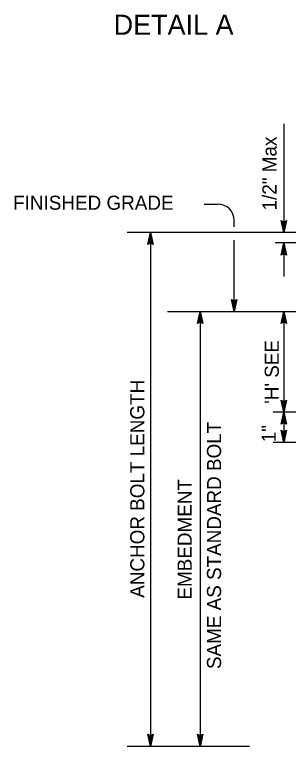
# Model space of a CAD drawing. Extents: x -894 to 866, y -472 to 714.
# Drawn here: x -226.5 to -90.8, y -251.6 to 111.6 of the extents above; entities that cross this region are included whole.
import ezdxf

# ---------------------------------------------------------------- set-up
doc = ezdxf.new("R2010")
doc.units = 0
doc.layers.add('es_DETAIL', color=7, linetype='Continuous')
doc.layers.add('es_DETAIL-anno', color=7, linetype='Continuous')

msp = doc.modelspace()

# ---------------------------------------------------------------- linework, layer by layer
at = {"layer": 'es_DETAIL'}
msp.add_line((-150.68, -35.72), (88.49, -35.72), dxfattribs=at)
at = {"layer": 'es_DETAIL-anno'}
for p, q in [((-93.07, 57.35), (-93.07, 3.47)), ((-132.5, 17.51), (-125.68, 17.51)), ((-117.68, 6.32), (-117.68, 9.51)), ((-93.07, 3.47), (-94.4, 9.47)), ((-94.4, 9.47), (-94.4, 9.47)), ((-94.4, 9.47), (-93.07, 8.67)), ((-93.07, 4.86), (-94.04, 9.23)), ((-93.07, 6.23), (-93.69, 9.05)), ((-93.06, 7.61), (-93.33, 8.82)), ((-93.07, 8.67), (-91.73, 9.47)), ((-91.73, 9.47), (-93.07, 3.47)), ((-92.08, 9.25), (-93.07, 4.85)), ((-92.44, 9.02), (-93.07, 6.23)), ((-92.79, 8.84), (-93.06, 7.61)), ((-91.73, 9.47), (-91.73, 9.47)), ((-67.59, 3.47), (-170.65, 3.47)), ((-160.48, -2.53), (-159.14, 3.47)), ((-160.12, -2.32), (-159.14, 2.09)), ((-159.76, -2.08), (-159.14, 0.7)), ((-159.14, 3.47), (-159.14, -251.59)), ((-159.14, 3.47), (-159.14, 3.47)), ((-159.14, 3.47), (-157.81, -2.53)), ((-159.14, 0.7), (-158.51, -2.12)), ((-159.13, 2.08), (-158.17, -2.3)), ((-93.07, 3.47), (-93.07, 3.47)), ((-159.14, -1.73), (-160.48, -2.53)), ((-160.48, -2.53), (-160.48, -2.53)), ((-159.41, -1.91), (-159.14, -0.68)), ((-159.14, -0.68), (-158.87, -1.89)), ((-157.81, -2.53), (-159.14, -1.73)), ((-157.81, -2.53), (-157.81, -2.53)), ((-117.68, -35.72), (-117.68, -0.37)), ((-71.98, -1.72), (-97.42, -1.72)), ((-94.41, -7.72), (-93.07, -1.72)), ((-94.05, -7.5), (-93.07, -3.1)), ((-93.07, -1.72), (-93.07, -1.72)), ((-93.07, -1.72), (-91.74, -7.72)), ((-93.07, -1.72), (-93.07, -18.31)), ((-93.06, -3.11), (-92.1, -7.48)), ((-93.07, -6.92), (-94.41, -7.72)), ((-93.69, -7.27), (-93.07, -4.48)), ((-93.35, -7.09), (-93.07, -5.86)), ((-93.07, -4.48), (-92.44, -7.3)), ((-93.07, -5.86), (-92.8, -7.07)), ((-91.74, -7.72), (-93.07, -6.92)), ((-94.41, -7.72), (-94.41, -7.72)), ((-91.74, -7.72), (-91.74, -7.72)), ((-117.68, -35.72), (-119.01, -29.72)), ((-119.01, -29.72), (-119.01, -29.72)), ((-119.01, -29.72), (-117.68, -30.52)), ((-117.69, -34.33), (-118.65, -29.95)), ((-117.68, -32.95), (-118.31, -30.13)), ((-117.68, -31.57), (-117.95, -30.36)), ((-117.68, -30.52), (-116.34, -29.72)), ((-116.34, -29.72), (-117.68, -35.72)), ((-116.7, -29.93), (-117.68, -34.34)), ((-117.06, -30.17), (-117.68, -32.95)), ((-117.41, -30.34), (-117.68, -31.57)), ((-116.34, -29.72), (-116.34, -29.72)), ((-135.94, -41.72), (-134.6, -35.72)), ((-134.6, -35.72), (-134.6, -251.59)), ((-134.6, -35.72), (-134.6, -35.72)), ((-134.6, -35.72), (-133.27, -41.72)), ((-117.68, -35.72), (-117.68, -35.72)), ((-94.41, -41.72), (-93.07, -35.72)), ((-93.07, -35.72), (-93.07, -85.72)), ((-93.07, -35.72), (-93.07, -35.72)), ((-93.07, -35.72), (-91.74, -41.72)), ((-135.59, -41.5), (-134.6, -37.1)), ((-135.23, -41.27), (-134.6, -38.48)), ((-134.88, -41.09), (-134.61, -39.86)), ((-134.61, -39.86), (-134.34, -41.07)), ((-134.6, -37.11), (-133.63, -41.48)), ((-134.6, -38.48), (-133.98, -41.3)), ((-94.05, -41.5), (-93.07, -37.1)), ((-93.69, -41.27), (-93.07, -38.48)), ((-93.35, -41.09), (-93.07, -39.86)), ((-93.07, -38.48), (-92.44, -41.3)), ((-93.07, -39.86), (-92.8, -41.07)), ((-93.06, -37.11), (-92.1, -41.48)), ((-134.6, -40.92), (-135.94, -41.72)), ((-135.94, -41.72), (-135.94, -41.72)), ((-133.27, -41.72), (-134.6, -40.92)), ((-133.27, -41.72), (-133.27, -41.72)), ((-93.07, -40.92), (-94.41, -41.72)), ((-94.41, -41.72), (-94.41, -41.72)), ((-91.74, -41.72), (-93.07, -40.92)), ((-91.74, -41.72), (-91.74, -41.72)), ((-93.07, -85.72), (-94.4, -79.72)), ((-94.4, -79.72), (-94.4, -79.72)), ((-94.4, -79.72), (-93.07, -80.52)), ((-93.07, -80.52), (-91.73, -79.72)), ((-91.73, -79.72), (-93.07, -85.72)), ((-91.73, -79.72), (-91.73, -79.72)), ((-93.07, -84.33), (-94.04, -79.95)), ((-93.07, -82.95), (-93.69, -80.13)), ((-93.06, -81.57), (-93.33, -80.36)), ((-92.08, -79.93), (-93.07, -84.34)), ((-92.44, -80.17), (-93.07, -82.95)), ((-92.79, -80.34), (-93.06, -81.57)), ((-75.68, -85.72), (-98.42, -85.72)), ((-94.41, -91.72), (-93.07, -85.72)), ((-94.05, -91.5), (-93.07, -87.1)), ((-93.07, -85.72), (-93.07, -100.72)), ((-93.07, -85.72), (-93.07, -85.72)), ((-93.07, -85.72), (-93.07, -85.72)), ((-93.07, -85.72), (-91.74, -91.72)), ((-93.06, -87.11), (-92.1, -91.48)), ((-93.69, -91.27), (-93.07, -88.48)), ((-93.35, -91.09), (-93.07, -89.86)), ((-93.07, -88.48), (-92.44, -91.3)), ((-93.07, -89.86), (-92.8, -91.07)), ((-93.07, -90.92), (-94.41, -91.72)), ((-94.41, -91.72), (-94.41, -91.72)), ((-91.74, -91.72), (-93.07, -90.92)), ((-91.74, -91.72), (-91.74, -91.72)), ((-93.07, -100.72), (-94.4, -94.72)), ((-94.4, -94.72), (-94.4, -94.72)), ((-94.4, -94.72), (-93.07, -95.52)), ((-93.07, -99.33), (-94.04, -94.95)), ((-93.07, -97.95), (-93.69, -95.13)), ((-93.06, -96.57), (-93.33, -95.36)), ((-93.07, -95.52), (-91.73, -94.72)), ((-91.73, -94.72), (-93.07, -100.72)), ((-92.08, -94.93), (-93.07, -99.34)), ((-92.44, -95.17), (-93.07, -97.95)), ((-92.79, -95.34), (-93.06, -96.57)), ((-91.73, -94.72), (-91.73, -94.72)), ((-67.74, -100.72), (-98.42, -100.72)), ((-93.07, -100.72), (-93.07, -100.72)), ((-159.14, -251.59), (-160.47, -245.59)), ((-160.47, -245.59), (-160.47, -245.59)), ((-160.47, -245.59), (-159.14, -246.39)), ((-159.14, -250.19), (-160.11, -245.82)), ((-159.13, -248.82), (-159.76, -246)), ((-159.13, -247.44), (-159.4, -246.23)), ((-159.14, -246.39), (-157.8, -245.59)), ((-157.8, -245.59), (-159.14, -251.59)), ((-158.15, -245.8), (-159.14, -250.21)), ((-158.51, -246.04), (-159.13, -248.82)), ((-158.86, -246.21), (-159.13, -247.44)), ((-157.8, -245.59), (-157.8, -245.59)), ((-134.6, -251.59), (-135.93, -245.59)), ((-135.93, -245.59), (-135.93, -245.59)), ((-135.93, -245.59), (-134.6, -246.39)), ((-134.61, -250.19), (-135.57, -245.82)), ((-134.6, -248.82), (-135.23, -246)), ((-134.6, -247.44), (-134.87, -246.23)), ((-134.6, -246.39), (-133.26, -245.59)), ((-133.26, -245.59), (-134.6, -251.59)), ((-133.62, -245.8), (-134.6, -250.21)), ((-133.98, -246.04), (-134.6, -248.82)), ((-134.32, -246.21), (-134.6, -247.44)), ((-133.26, -245.59), (-133.26, -245.59)), ((-110.14, -251.59), (-170.65, -251.59)), ((-159.14, -251.59), (-159.14, -251.59)), ((-134.6, -251.59), (-134.6, -251.59))]:
    msp.add_line(p, q, dxfattribs=at)
msp.add_arc((-125.68, 9.51), 8, 0, 90, dxfattribs=at)

# ---------------------------------------------------------------- texts
for s, height, p in [('DETAIL A', 10, (-177.43, 101.62)), ('FINISHED GRADE', 7, (-227.27, 14.75))]:
    msp.add_text(s, height=height, dxfattribs=at).set_placement(p)
for s, p in [('1/2" Max', (-96.69, 14.43)), ("'H' SEE", (-95.55, -81.56)), ('ANCHOR BOLT LENGTH', (-162.2, -177.84)), ('SAME AS STANDARD BOLT', (-124.16, -213.22)), ('1"', (-97.07, -100.64)), ('EMBEDMENT', (-138.72, -178.72))]:
    msp.add_text(s, height=7, rotation=90, dxfattribs=at).set_placement(p)

doc.saveas('drawing.dxf')
